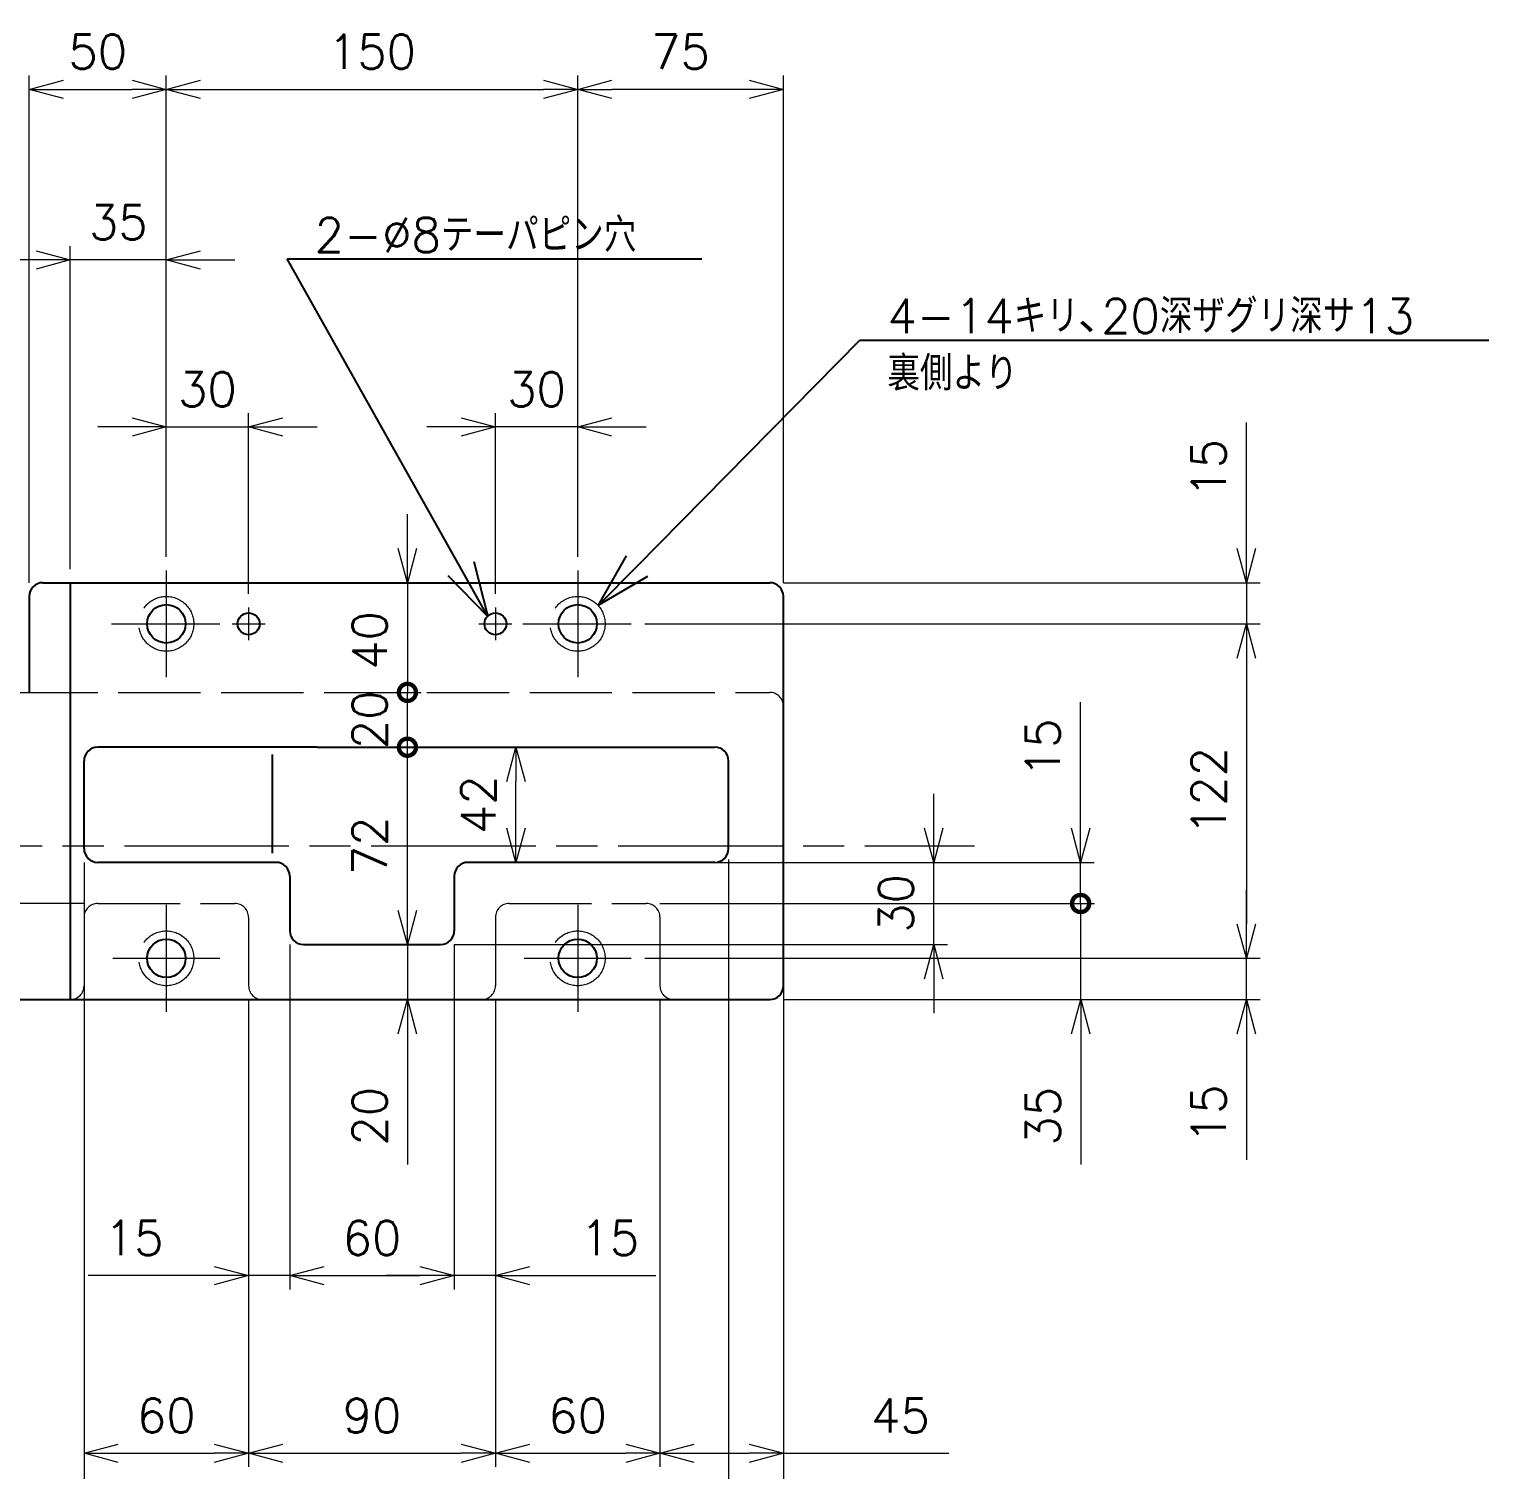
# Model space of a CAD drawing. Header units: millimetres. Extents: x 0 to 4205, y 0 to 2970.
# Drawn here: x 2082 to 2614, y 368 to 893 of the extents above; entities that cross this region are included whole.
import ezdxf
from ezdxf import colors
from ezdxf.entities.mleader import LeaderData, LeaderLine
from ezdxf.math import Vec2, Vec3

# ---------------------------------------------------------------- set-up
doc = ezdxf.new("R2010")
doc.units = ezdxf.units.MM
doc.header["$LTSCALE"] = 5
doc.linetypes.add('AM_ISO02W050', pattern=[7.5, 6, -1.5])
doc.linetypes.add('AM_ISO08W050', pattern=[18, 12, -1.5, 3, -1.5])
doc.layers.get('0').update_dxf_attribs({"lineweight": 0})
doc.layers.get('Defpoints').update_dxf_attribs({"lineweight": 0})
for name, color, linetype, lineweight in [('AM_0', 7, 'Continuous', 25), ('AM_3', 6, 'AM_ISO02W050', 13), ('AM_5', 3, 'Continuous', 13), ('AM_7', 4, 'AM_ISO08W050', 13)]:
    doc.layers.add(name, color=color, linetype=linetype, lineweight=lineweight)
doc.styles.get("Standard").update_dxf_attribs({"font": 'romans.shx', "bigfont": 'japanese.shx'})
doc.dimstyles.new('AM_JIS', dxfattribs={"dimtxt": 2.5, "dimasz": 2.5, "dimexe": 1, "dimexo": 1, "dimgap": 1.5, "dimtad": 3, "dimdec": 3, "dimdsep": 46, "dimtxsty": 'Standard', "dimblk": 'OPEN30', "dimcen": 0, "dimclrd": 256, "dimclre": 256, "dimclrt": 2, "dimadec": 0, "dimazin": 2, "dimtp": 0.1, "dimtm": 0.1, "dimtfac": 0.71, "dimtdec": 3, "dimtix": 1, "dimtmove": 0, "dimatfit": 3, "dimldrblk": 'OPEN30', "dimfxl": 1, "dimlwd": -1, "dimlwe": -1, "dimarcsym": 0})

# ---------------------------------------------------------------- blocks, each defined once
blk = doc.blocks.new('_Open30')
at = {"color": 0, "linetype": 'ByBlock', "lineweight": -2}
for p, q in [((-1, 0.268), (0, 0)), ((0, 0), (-1, -0.268)), ((0, 0), (-1, 0))]:
    blk.add_line(p, q, dxfattribs=at)
blk = doc.blocks.new('*D76')
at = {"layer": 'AM_5'}
for p, q in [((2177.05, 559.38), (2177.05, 433.64)), ((2237.05, 559.38), (2237.05, 433.64)), ((2189.55, 438.64), (2224.55, 438.64))]:
    blk.add_line(p, q, dxfattribs=at)
at = {"layer": 'Defpoints', "color": 0}
for p in [(2177.05, 564.38), (2237.05, 564.38), (2237.05, 438.64)]:
    blk.add_point(p, dxfattribs=at)
at = {"layer": 'AM_5', "xscale": 12.5, "yscale": 12.5, "zscale": 12.5}
for p, rotation in [((2177.05, 438.64), 180.00000000001), ((2237.05, 438.64), 1e-11)]:
    blk.add_blockref('_Open30', p, dxfattribs=dict(at, rotation=rotation))
at = {"layer": 'AM_5', "color": 2, "insert": (2207.05, 452.39), "char_height": 12.5, "attachment_point": 5}
blk.add_mtext('60', dxfattribs=at)
blk = doc.blocks.new('*D77')
at = {"layer": 'AM_5'}
for p, q in [((2237.05, 559.38), (2237.05, 433.64)), ((2252.05, 539.38), (2252.05, 433.64)), ((2224.55, 438.64), (2212.05, 438.64)), ((2252.05, 438.64), (2237.05, 438.64)), ((2252.05, 438.64), (2310.51, 438.64)), ((2264.55, 438.64), (2277.05, 438.64))]:
    blk.add_line(p, q, dxfattribs=at)
at = {"layer": 'Defpoints', "color": 0}
for p in [(2237.05, 564.38), (2252.05, 544.38), (2237.05, 438.64)]:
    blk.add_point(p, dxfattribs=at)
at = {"layer": 'AM_5', "xscale": 12.5, "yscale": 12.5, "zscale": 12.5}
blk.add_blockref('_Open30', (2237.05, 438.64), dxfattribs=at)
at = {"layer": 'AM_5', "xscale": 12.5, "yscale": 12.5, "zscale": 12.5, "rotation": 180}
blk.add_blockref('_Open30', (2252.05, 438.64), dxfattribs=at)
at = {"layer": 'AM_5', "color": 2, "insert": (2293.78, 452.39), "char_height": 12.5, "attachment_point": 5}
blk.add_mtext('15', dxfattribs=at)
blk = doc.blocks.new('*D78')
at = {"layer": 'AM_5'}
for p, q in [((2177.05, 559.38), (2177.05, 433.64)), ((2162.05, 539.38), (2162.05, 433.64)), ((2162.05, 438.64), (2103.6, 438.64)), ((2149.55, 438.64), (2137.05, 438.64)), ((2177.05, 438.64), (2162.05, 438.64)), ((2189.55, 438.64), (2202.05, 438.64))]:
    blk.add_line(p, q, dxfattribs=at)
at = {"layer": 'Defpoints', "color": 0}
for p in [(2177.05, 564.38), (2162.05, 544.38), (2162.05, 438.64)]:
    blk.add_point(p, dxfattribs=at)
at = {"layer": 'AM_5', "xscale": 12.5, "yscale": 12.5, "zscale": 12.5}
blk.add_blockref('_Open30', (2162.05, 438.64), dxfattribs=at)
at = {"layer": 'AM_5', "xscale": 12.5, "yscale": 12.5, "zscale": 12.5, "rotation": 180}
blk.add_blockref('_Open30', (2177.05, 438.64), dxfattribs=at)
at = {"layer": 'AM_5', "color": 2, "insert": (2120.33, 452.39), "char_height": 12.5, "attachment_point": 5}
blk.add_mtext('15', dxfattribs=at)
blk = doc.blocks.new('*D79')
at = {"layer": 'AM_5'}
for p, q in [((2102.05, 539.38), (2102.05, 368.87)), ((2162.05, 539.38), (2162.05, 368.87)), ((2114.55, 373.87), (2149.55, 373.87))]:
    blk.add_line(p, q, dxfattribs=at)
at = {"layer": 'Defpoints', "color": 0}
for p in [(2102.05, 544.38), (2162.05, 544.38), (2162.05, 373.87)]:
    blk.add_point(p, dxfattribs=at)
at = {"layer": 'AM_5', "xscale": 12.5, "yscale": 12.5, "zscale": 12.5, "rotation": 180}
blk.add_blockref('_Open30', (2102.05, 373.87), dxfattribs=at)
at = {"layer": 'AM_5', "xscale": 12.5, "yscale": 12.5, "zscale": 12.5}
blk.add_blockref('_Open30', (2162.05, 373.87), dxfattribs=at)
at = {"layer": 'AM_5', "color": 2, "insert": (2132.05, 387.62), "char_height": 12.5, "attachment_point": 5}
blk.add_mtext('60', dxfattribs=at)
blk = doc.blocks.new('*D80')
at = {"layer": 'AM_5'}
for p, q in [((2252.05, 539.38), (2252.05, 368.87)), ((2312.05, 539.38), (2312.05, 368.87)), ((2264.55, 373.87), (2299.55, 373.87))]:
    blk.add_line(p, q, dxfattribs=at)
at = {"layer": 'Defpoints', "color": 0}
for p in [(2252.05, 544.38), (2312.05, 544.38), (2312.05, 373.87)]:
    blk.add_point(p, dxfattribs=at)
at = {"layer": 'AM_5', "xscale": 12.5, "yscale": 12.5, "zscale": 12.5, "rotation": 180}
blk.add_blockref('_Open30', (2252.05, 373.87), dxfattribs=at)
at = {"layer": 'AM_5', "xscale": 12.5, "yscale": 12.5, "zscale": 12.5}
blk.add_blockref('_Open30', (2312.05, 373.87), dxfattribs=at)
at = {"layer": 'AM_5', "color": 2, "insert": (2282.05, 387.62), "char_height": 12.5, "attachment_point": 5}
blk.add_mtext('60', dxfattribs=at)
blk = doc.blocks.new('*D81')
at = {"layer": 'AM_5'}
for p, q in [((2162.05, 539.38), (2162.05, 368.87)), ((2252.05, 539.38), (2252.05, 368.87)), ((2174.55, 373.87), (2239.55, 373.87))]:
    blk.add_line(p, q, dxfattribs=at)
at = {"layer": 'Defpoints', "color": 0}
for p in [(2162.05, 544.38), (2252.05, 544.38), (2252.05, 373.87)]:
    blk.add_point(p, dxfattribs=at)
at = {"layer": 'AM_5', "xscale": 12.5, "yscale": 12.5, "zscale": 12.5}
for p, rotation in [((2162.05, 373.87), 180.000000000006), ((2252.05, 373.87), 6e-12)]:
    blk.add_blockref('_Open30', p, dxfattribs=dict(at, rotation=rotation))
at = {"layer": 'AM_5', "color": 2, "insert": (2207.05, 387.62), "char_height": 12.5, "attachment_point": 5}
blk.add_mtext('90', dxfattribs=at)
blk = doc.blocks.new('*D82')
at = {"layer": 'AM_5'}
for p, q in [((2102.05, 589.38), (2102.05, 303.64)), ((2337.05, 589.38), (2337.05, 303.64)), ((2114.55, 308.64), (2324.55, 308.64))]:
    blk.add_line(p, q, dxfattribs=at)
at = {"layer": 'Defpoints', "color": 0}
for p in [(2102.05, 594.38), (2337.05, 594.38), (2337.05, 308.64)]:
    blk.add_point(p, dxfattribs=at)
at = {"layer": 'AM_5', "xscale": 12.5, "yscale": 12.5, "zscale": 12.5}
for p, rotation in [((2102.05, 308.64), 180.000000000032), ((2337.05, 308.64), 3.2e-11)]:
    blk.add_blockref('_Open30', p, dxfattribs=dict(at, rotation=rotation))
at = {"layer": 'AM_5', "color": 2, "insert": (2219.55, 322.39), "char_height": 12.5, "attachment_point": 5}
blk.add_mtext('235', dxfattribs=at)
blk = doc.blocks.new('*D83')
at = {"layer": 'AM_5'}
for p, q in [((2312.05, 539.38), (2312.05, 368.87)), ((2357.05, 539.38), (2357.05, 368.87)), ((2324.55, 373.87), (2344.55, 373.87)), ((2357.05, 373.87), (2417.36, 373.87))]:
    blk.add_line(p, q, dxfattribs=at)
at = {"layer": 'Defpoints', "color": 0}
for p in [(2312.05, 544.38), (2357.05, 544.38), (2357.05, 373.87)]:
    blk.add_point(p, dxfattribs=at)
at = {"layer": 'AM_5', "xscale": 12.5, "yscale": 12.5, "zscale": 12.5, "rotation": 180}
blk.add_blockref('_Open30', (2312.05, 373.87), dxfattribs=at)
at = {"layer": 'AM_5', "xscale": 12.5, "yscale": 12.5, "zscale": 12.5}
blk.add_blockref('_Open30', (2357.05, 373.87), dxfattribs=at)
at = {"layer": 'AM_5', "color": 2, "insert": (2399.74, 387.62), "char_height": 12.5, "attachment_point": 5}
blk.add_mtext('45', dxfattribs=at)
blk = doc.blocks.new('*D84')
at = {"layer": 'AM_5'}
for p, q in [((2337.05, 590.38), (2337.05, 303.64)), ((2357.05, 590.38), (2357.05, 303.64)), ((2324.55, 308.64), (2312.05, 308.64)), ((2337.05, 308.64), (2357.05, 308.64)), ((2357.05, 308.64), (2417.29, 308.64)), ((2369.55, 308.64), (2382.05, 308.64))]:
    blk.add_line(p, q, dxfattribs=at)
at = {"layer": 'Defpoints', "color": 0}
for p in [(2337.05, 595.38), (2357.05, 595.38), (2357.05, 308.64)]:
    blk.add_point(p, dxfattribs=at)
at = {"layer": 'AM_5', "xscale": 12.5, "yscale": 12.5, "zscale": 12.5}
blk.add_blockref('_Open30', (2337.05, 308.64), dxfattribs=at)
at = {"layer": 'AM_5', "xscale": 12.5, "yscale": 12.5, "zscale": 12.5, "rotation": 180}
blk.add_blockref('_Open30', (2357.05, 308.64), dxfattribs=at)
at = {"layer": 'AM_5', "color": 2, "insert": (2399.67, 322.39), "char_height": 12.5, "attachment_point": 5}
blk.add_mtext('20', dxfattribs=at)
blk = doc.blocks.new('_DotSmall')
at = {"color": 0, "linetype": 'ByBlock', "const_width": 0.5}
blk.add_lwpolyline([(-0.0625, 0, 1), (0.0625, 0, 1)], format="xyb", close=True, dxfattribs=at)
blk = doc.blocks.new('*D85')
at = {"layer": 'AM_5'}
for p, q in [((2187.05, 631.38), (2224.97, 631.38)), ((2219.97, 571.88), (2219.97, 631.38)), ((2187.05, 559.38), (2224.97, 559.38))]:
    blk.add_line(p, q, dxfattribs=at)
at = {"layer": 'Defpoints', "color": 0}
for p in [(2182.05, 631.38), (2219.97, 631.38), (2182.05, 559.38)]:
    blk.add_point(p, dxfattribs=at)
at = {"layer": 'AM_5', "xscale": 12.5, "yscale": 12.5, "zscale": 12.5}
for name, p, rotation in [('_DotSmall', (2219.97, 631.38), 90), ('_Open30', (2219.97, 559.38), 270)]:
    blk.add_blockref(name, p, dxfattribs=dict(at, rotation=rotation))
at = {"layer": 'AM_5', "color": 2, "insert": (2206.22, 595.38), "char_height": 12.5, "attachment_point": 5, "rotation": 90}
blk.add_mtext('72', dxfattribs=at)
blk = doc.blocks.new('*D86')
at = {"layer": 'AM_5'}
for p, q in [((2411.89, 601.88), (2411.89, 614.38)), ((2247.05, 589.38), (2416.89, 589.38)), ((2411.89, 559.38), (2411.89, 589.38)), ((2237.05, 559.38), (2416.89, 559.38)), ((2411.89, 546.88), (2411.89, 534.38))]:
    blk.add_line(p, q, dxfattribs=at)
at = {"layer": 'Defpoints', "color": 0}
for p in [(2242.05, 589.38), (2411.89, 589.38), (2232.05, 559.38)]:
    blk.add_point(p, dxfattribs=at)
at = {"layer": 'AM_5', "xscale": 12.5, "yscale": 12.5, "zscale": 12.5}
for p, rotation in [((2411.89, 589.38), 270), ((2411.89, 559.38), 90)]:
    blk.add_blockref('_Open30', p, dxfattribs=dict(at, rotation=rotation))
at = {"layer": 'AM_5', "color": 2, "insert": (2398.14, 574.38), "char_height": 12.5, "attachment_point": 5, "rotation": 90}
blk.add_mtext('30', dxfattribs=at)
blk = doc.blocks.new('*D87')
at = {"layer": 'AM_5'}
for p, q in [((2219.97, 571.88), (2219.97, 584.38)), ((2204.55, 559.38), (2224.97, 559.38)), ((2219.97, 559.38), (2219.97, 539.38)), ((2204.55, 539.38), (2224.97, 539.38)), ((2219.97, 539.38), (2219.97, 479.15)), ((2219.97, 526.88), (2219.97, 514.38))]:
    blk.add_line(p, q, dxfattribs=at)
at = {"layer": 'Defpoints', "color": 0}
for p in [(2199.55, 559.38), (2199.55, 539.38), (2219.97, 539.38)]:
    blk.add_point(p, dxfattribs=at)
at = {"layer": 'AM_5', "xscale": 12.5, "yscale": 12.5, "zscale": 12.5}
for p, rotation in [((2219.97, 559.38), 270), ((2219.97, 539.38), 90)]:
    blk.add_blockref('_Open30', p, dxfattribs=dict(at, rotation=rotation))
at = {"layer": 'AM_5', "color": 2, "insert": (2206.22, 496.77), "char_height": 12.5, "attachment_point": 5, "rotation": 90}
blk.add_mtext('20', dxfattribs=at)
blk = doc.blocks.new('*D88')
at = {"layer": 'AM_5'}
for p, q in [((2247.05, 631.38), (2264.55, 631.38)), ((2259.55, 601.88), (2259.55, 618.88)), ((2247.05, 589.38), (2264.55, 589.38))]:
    blk.add_line(p, q, dxfattribs=at)
at = {"layer": 'Defpoints', "color": 0}
for p in [(2242.05, 631.38), (2259.55, 631.38), (2242.05, 589.38)]:
    blk.add_point(p, dxfattribs=at)
at = {"layer": 'AM_5', "xscale": 12.5, "yscale": 12.5, "zscale": 12.5}
for p, rotation in [((2259.55, 631.38), 90), ((2259.55, 589.38), 270)]:
    blk.add_blockref('_Open30', p, dxfattribs=dict(at, rotation=rotation))
at = {"layer": 'AM_5', "color": 2, "insert": (2245.8, 610.38), "char_height": 12.5, "attachment_point": 5, "rotation": 90}
blk.add_mtext('42', dxfattribs=at)
blk = doc.blocks.new('*D89')
at = {"layer": 'AM_5'}
for p, q in [((2525.89, 566.88), (2525.89, 579.38)), ((2306.55, 554.38), (2530.89, 554.38)), ((2525.89, 539.38), (2525.89, 554.38)), ((2357.05, 539.38), (2530.89, 539.38)), ((2525.89, 539.38), (2525.89, 480.93)), ((2525.89, 526.88), (2525.89, 514.38))]:
    blk.add_line(p, q, dxfattribs=at)
at = {"layer": 'Defpoints', "color": 0}
for p in [(2301.55, 554.38), (2525.89, 554.38), (2352.05, 539.38)]:
    blk.add_point(p, dxfattribs=at)
at = {"layer": 'AM_5', "xscale": 12.5, "yscale": 12.5, "zscale": 12.5}
for p, rotation in [((2525.89, 554.38), 270), ((2525.89, 539.38), 90)]:
    blk.add_blockref('_Open30', p, dxfattribs=dict(at, rotation=rotation))
at = {"layer": 'AM_5', "color": 2, "insert": (2512.14, 497.66), "char_height": 12.5, "attachment_point": 5, "rotation": 90}
blk.add_mtext('15', dxfattribs=at)
blk = doc.blocks.new('*D90')
at = {"layer": 'AM_5'}
for p, q in [((2306.55, 676.38), (2530.89, 676.38)), ((2525.89, 663.88), (2525.89, 566.88)), ((2306.55, 554.38), (2530.89, 554.38))]:
    blk.add_line(p, q, dxfattribs=at)
at = {"layer": 'Defpoints', "color": 0}
for p in [(2301.55, 676.38), (2301.55, 554.38), (2525.89, 554.38)]:
    blk.add_point(p, dxfattribs=at)
at = {"layer": 'AM_5', "xscale": 12.5, "yscale": 12.5, "zscale": 12.5}
for p, rotation in [((2525.89, 676.38), 89.999999999988), ((2525.89, 554.38), 269.999999999988)]:
    blk.add_blockref('_Open30', p, dxfattribs=dict(at, rotation=rotation))
at = {"layer": 'AM_5', "color": 2, "insert": (2512.14, 615.38), "char_height": 12.5, "attachment_point": 5, "rotation": 90}
blk.add_mtext('122', dxfattribs=at)
blk = doc.blocks.new('*D91')
at = {"layer": 'AM_5'}
for p, q in [((2525.89, 691.38), (2525.89, 749.84)), ((2525.89, 703.88), (2525.89, 716.38)), ((2357.05, 691.38), (2530.89, 691.38)), ((2525.89, 691.38), (2525.89, 676.38)), ((2306.55, 676.38), (2530.89, 676.38)), ((2525.89, 663.88), (2525.89, 651.38))]:
    blk.add_line(p, q, dxfattribs=at)
at = {"layer": 'Defpoints', "color": 0}
for p in [(2352.05, 691.38), (2301.55, 676.38), (2525.89, 676.38)]:
    blk.add_point(p, dxfattribs=at)
at = {"layer": 'AM_5', "xscale": 12.5, "yscale": 12.5, "zscale": 12.5}
for p, rotation in [((2525.89, 691.38), 270), ((2525.89, 676.38), 90)]:
    blk.add_blockref('_Open30', p, dxfattribs=dict(at, rotation=rotation))
at = {"layer": 'AM_5', "color": 2, "insert": (2512.14, 733.11), "char_height": 12.5, "attachment_point": 5, "rotation": 90}
blk.add_mtext('15', dxfattribs=at)
blk = doc.blocks.new('*D92')
at = {"layer": 'AM_5'}
for p, q in [((2312.05, 574.38), (2470.46, 574.38)), ((2465.46, 539.38), (2465.46, 574.38)), ((2357.05, 539.38), (2470.46, 539.38)), ((2465.46, 539.38), (2465.46, 479.15)), ((2465.46, 526.88), (2465.46, 514.38))]:
    blk.add_line(p, q, dxfattribs=at)
at = {"layer": 'Defpoints', "color": 0}
for p in [(2307.05, 574.38), (2465.46, 574.38), (2352.05, 539.38)]:
    blk.add_point(p, dxfattribs=at)
at = {"layer": 'AM_5', "xscale": 12.5, "yscale": 12.5, "zscale": 12.5, "rotation": 90}
for name, p in [('_DotSmall', (2465.46, 574.38)), ('_Open30', (2465.46, 539.38))]:
    blk.add_blockref(name, p, dxfattribs=at)
at = {"layer": 'AM_5', "color": 2, "insert": (2451.71, 496.77), "char_height": 12.5, "attachment_point": 5, "rotation": 90}
blk.add_mtext('35', dxfattribs=at)
blk = doc.blocks.new('*D93')
at = {"layer": 'AM_5'}
for p, q in [((2465.4, 589.38), (2465.4, 647.84)), ((2465.4, 601.88), (2465.4, 614.38)), ((2312.05, 589.38), (2470.4, 589.38)), ((2465.4, 574.38), (2465.4, 589.38)), ((2312.05, 574.38), (2470.4, 574.38))]:
    blk.add_line(p, q, dxfattribs=at)
at = {"layer": 'Defpoints', "color": 0}
for p in [(2307.05, 589.38), (2465.4, 589.38), (2307.05, 574.38)]:
    blk.add_point(p, dxfattribs=at)
at = {"layer": 'AM_5', "xscale": 12.5, "yscale": 12.5, "zscale": 12.5}
for name, p, rotation in [('_Open30', (2465.4, 589.38), 270), ('_DotSmall', (2465.4, 574.38), 90)]:
    blk.add_blockref(name, p, dxfattribs=dict(at, rotation=rotation))
at = {"layer": 'AM_5', "color": 2, "insert": (2451.65, 631.11), "char_height": 12.5, "attachment_point": 5, "rotation": 90}
blk.add_mtext('15', dxfattribs=at)
blk = doc.blocks.new('*D97')
at = {"layer": 'AM_5'}
for p, q in [((2053.58, 586.88), (2053.58, 599.38)), ((2102.05, 574.38), (2048.58, 574.38)), ((2053.58, 539.38), (2053.58, 574.38)), ((2092.05, 539.38), (2048.58, 539.38)), ((2053.58, 539.38), (2053.58, 479.15)), ((2053.58, 526.88), (2053.58, 514.38))]:
    blk.add_line(p, q, dxfattribs=at)
at = {"layer": 'Defpoints', "color": 0}
for p in [(2053.58, 574.38), (2107.05, 574.38), (2097.05, 539.38)]:
    blk.add_point(p, dxfattribs=at)
at = {"layer": 'AM_5', "xscale": 12.5, "yscale": 12.5, "zscale": 12.5}
for p, rotation in [((2053.58, 574.38), 270), ((2053.58, 539.38), 90)]:
    blk.add_blockref('_Open30', p, dxfattribs=dict(at, rotation=rotation))
at = {"layer": 'AM_5', "color": 2, "insert": (2039.83, 496.77), "char_height": 12.5, "attachment_point": 5, "rotation": 90}
blk.add_mtext('35', dxfattribs=at)
blk = doc.blocks.new('*D98')
at = {"layer": 'AM_5'}
for p, q in [((2132.05, 700.88), (2132.05, 753.21)), ((2162.05, 687.38), (2162.05, 753.21)), ((2119.55, 748.21), (2107.05, 748.21)), ((2132.05, 748.21), (2162.05, 748.21)), ((2174.55, 748.21), (2187.05, 748.21))]:
    blk.add_line(p, q, dxfattribs=at)
at = {"layer": 'Defpoints', "color": 0}
for p in [(2162.05, 748.21), (2132.05, 695.88), (2162.05, 682.38)]:
    blk.add_point(p, dxfattribs=at)
at = {"layer": 'AM_5', "xscale": 12.5, "yscale": 12.5, "zscale": 12.5}
blk.add_blockref('_Open30', (2132.05, 748.21), dxfattribs=at)
at = {"layer": 'AM_5', "xscale": 12.5, "yscale": 12.5, "zscale": 12.5, "rotation": 180}
blk.add_blockref('_Open30', (2162.05, 748.21), dxfattribs=at)
at = {"layer": 'AM_5', "color": 2, "insert": (2147.05, 761.96), "char_height": 12.5, "attachment_point": 5}
blk.add_mtext('30', dxfattribs=at)
blk = doc.blocks.new('*D99')
at = {"layer": 'AM_5'}
for p, q in [((2252.05, 687.38), (2252.05, 753.21)), ((2282.05, 700.88), (2282.05, 753.21)), ((2239.55, 748.21), (2227.05, 748.21)), ((2282.05, 748.21), (2252.05, 748.21)), ((2294.55, 748.21), (2307.05, 748.21))]:
    blk.add_line(p, q, dxfattribs=at)
at = {"layer": 'Defpoints', "color": 0}
for p in [(2252.05, 748.21), (2282.05, 695.88), (2252.05, 682.38)]:
    blk.add_point(p, dxfattribs=at)
at = {"layer": 'AM_5', "xscale": 12.5, "yscale": 12.5, "zscale": 12.5}
blk.add_blockref('_Open30', (2252.05, 748.21), dxfattribs=at)
at = {"layer": 'AM_5', "xscale": 12.5, "yscale": 12.5, "zscale": 12.5, "rotation": 180}
blk.add_blockref('_Open30', (2282.05, 748.21), dxfattribs=at)
at = {"layer": 'AM_5', "color": 2, "insert": (2267.05, 761.96), "char_height": 12.5, "attachment_point": 5}
blk.add_mtext('30', dxfattribs=at)
blk = doc.blocks.new('*D100')
at = {"layer": 'AM_5'}
for p, q in [((2132.05, 700.88), (2132.05, 876.33)), ((2282.05, 700.88), (2282.05, 876.33)), ((2144.55, 871.33), (2269.55, 871.33))]:
    blk.add_line(p, q, dxfattribs=at)
at = {"layer": 'Defpoints', "color": 0}
for p in [(2282.05, 871.33), (2132.05, 695.88), (2282.05, 695.88)]:
    blk.add_point(p, dxfattribs=at)
at = {"layer": 'AM_5', "xscale": 12.5, "yscale": 12.5, "zscale": 12.5, "rotation": 180}
blk.add_blockref('_Open30', (2132.05, 871.33), dxfattribs=at)
at = {"layer": 'AM_5', "xscale": 12.5, "yscale": 12.5, "zscale": 12.5}
blk.add_blockref('_Open30', (2282.05, 871.33), dxfattribs=at)
at = {"layer": 'AM_5', "color": 2, "insert": (2207.05, 885.08), "char_height": 12.5, "attachment_point": 5}
blk.add_mtext('150', dxfattribs=at)
blk = doc.blocks.new('*D101')
at = {"layer": 'AM_5'}
for p, q in [((2282.05, 700.88), (2282.05, 876.33)), ((2357.05, 691.38), (2357.05, 876.33)), ((2344.55, 871.33), (2294.55, 871.33))]:
    blk.add_line(p, q, dxfattribs=at)
at = {"layer": 'Defpoints', "color": 0}
for p in [(2282.05, 871.33), (2282.05, 695.88), (2357.05, 686.38)]:
    blk.add_point(p, dxfattribs=at)
at = {"layer": 'AM_5', "xscale": 12.5, "yscale": 12.5, "zscale": 12.5, "rotation": 180}
blk.add_blockref('_Open30', (2282.05, 871.33), dxfattribs=at)
at = {"layer": 'AM_5', "xscale": 12.5, "yscale": 12.5, "zscale": 12.5}
blk.add_blockref('_Open30', (2357.05, 871.33), dxfattribs=at)
at = {"layer": 'AM_5', "color": 2, "insert": (2319.55, 885.08), "char_height": 12.5, "attachment_point": 5}
blk.add_mtext('75', dxfattribs=at)
blk = doc.blocks.new('*D102')
at = {"layer": 'AM_5'}
for p, q in [((2084.55, 809.13), (2072.05, 809.13)), ((2097.05, 696.38), (2097.05, 814.13)), ((2132.05, 809.13), (2097.05, 809.13)), ((2132.05, 700.88), (2132.05, 814.13)), ((2144.55, 809.13), (2157.05, 809.13))]:
    blk.add_line(p, q, dxfattribs=at)
at = {"layer": 'Defpoints', "color": 0}
for p in [(2097.05, 809.13), (2132.05, 695.88), (2097.05, 691.38)]:
    blk.add_point(p, dxfattribs=at)
at = {"layer": 'AM_5', "xscale": 12.5, "yscale": 12.5, "zscale": 12.5}
blk.add_blockref('_Open30', (2097.05, 809.13), dxfattribs=at)
at = {"layer": 'AM_5', "xscale": 12.5, "yscale": 12.5, "zscale": 12.5, "rotation": 180}
blk.add_blockref('_Open30', (2132.05, 809.13), dxfattribs=at)
at = {"layer": 'AM_5', "color": 2, "insert": (2114.55, 822.88), "char_height": 12.5, "attachment_point": 5}
blk.add_mtext('35', dxfattribs=at)
blk = doc.blocks.new('*D103')
at = {"layer": 'AM_5'}
for p, q in [((2082.05, 691.38), (2082.05, 876.33)), ((2132.05, 700.88), (2132.05, 876.33)), ((2094.55, 871.33), (2119.55, 871.33))]:
    blk.add_line(p, q, dxfattribs=at)
at = {"layer": 'Defpoints', "color": 0}
for p in [(2132.05, 871.33), (2132.05, 695.88), (2082.05, 686.38)]:
    blk.add_point(p, dxfattribs=at)
at = {"layer": 'AM_5', "xscale": 12.5, "yscale": 12.5, "zscale": 12.5, "rotation": 180}
blk.add_blockref('_Open30', (2082.05, 871.33), dxfattribs=at)
at = {"layer": 'AM_5', "xscale": 12.5, "yscale": 12.5, "zscale": 12.5}
blk.add_blockref('_Open30', (2132.05, 871.33), dxfattribs=at)
at = {"layer": 'AM_5', "color": 2, "insert": (2107.05, 885.08), "char_height": 12.5, "attachment_point": 5}
blk.add_mtext('50', dxfattribs=at)
blk = doc.blocks.new('*D131')
at = {"layer": 'AM_5'}
for p, q in [((2214.97, 651.38), (2214.97, 651.38)), ((2219.97, 631.38), (2219.97, 651.38)), ((2214.97, 631.38), (2214.97, 631.38))]:
    blk.add_line(p, q, dxfattribs=at)
at = {"layer": 'Defpoints', "color": 0}
for p in [(2219.97, 651.38), (2219.97, 651.38), (2219.97, 631.38)]:
    blk.add_point(p, dxfattribs=at)
at = {"layer": 'AM_5', "xscale": 12.5, "yscale": 12.5, "zscale": 12.5}
for p, rotation in [((2219.97, 651.38), 270), ((2219.97, 631.38), 90)]:
    blk.add_blockref('_DotSmall', p, dxfattribs=dict(at, rotation=rotation))
at = {"layer": 'AM_5', "color": 2, "insert": (2206.22, 641.38), "char_height": 12.5, "attachment_point": 5, "rotation": 90}
blk.add_mtext('20', dxfattribs=at)
blk = doc.blocks.new('*D132')
at = {"layer": 'AM_5'}
for p, q in [((2219.97, 703.88), (2219.97, 716.38)), ((2199.83, 691.38), (2224.97, 691.38)), ((2219.97, 691.38), (2219.97, 651.38)), ((2199.83, 651.38), (2224.97, 651.38))]:
    blk.add_line(p, q, dxfattribs=at)
at = {"layer": 'Defpoints', "color": 0}
for p in [(2194.83, 691.38), (2194.83, 651.38), (2219.97, 651.38)]:
    blk.add_point(p, dxfattribs=at)
at = {"layer": 'AM_5', "xscale": 12.5, "yscale": 12.5, "zscale": 12.5, "rotation": 270}
for name, p in [('_Open30', (2219.97, 691.38)), ('_DotSmall', (2219.97, 651.38))]:
    blk.add_blockref(name, p, dxfattribs=at)
at = {"layer": 'AM_5', "color": 2, "insert": (2206.22, 670.32), "char_height": 12.5, "attachment_point": 5, "rotation": 90}
blk.add_mtext('40', dxfattribs=at)

msp = doc.modelspace()

# ---------------------------------------------------------------- linework, layer by layer
at = {"layer": 'AM_0'}
for p, q in [((2087.0549, 691.3849), (2352.0549, 691.3849)), ((2097.0549, 691.3849), (2097.0549, 539.3849)), ((2082.0549, 686.3849), (2082.0549, 651.3849)), ((2357.0549, 544.3849), (2357.0549, 686.3849)), ((2187.0549, 631.3849), (2107.0549, 631.3849)), ((2170.6463, 628.6664), (2170.6463, 592.7737)), ((2187.0549, 631.3849), (2332.0549, 631.3849)), ((2102.0549, 594.3849), (2102.0549, 626.3849)), ((2337.0549, 594.3849), (2337.0549, 626.3849)), ((2172.0549, 589.3849), (2107.0549, 589.3849)), ((2332.0549, 589.3849), (2242.0549, 589.3849)), ((2177.0549, 584.3849), (2177.0549, 564.3849)), ((2237.0549, 584.3849), (2237.0549, 564.3849)), ((2182.0549, 559.3849), (2232.0549, 559.3849)), ((1962.264, 539.3849), (2352.0549, 539.3849))]:
    msp.add_line(p, q, dxfattribs=at)
for centre, radius in [((2132.0549, 676.3849), 7), ((2282.0549, 676.3849), 7), ((2162.0549, 676.3849), 4), ((2252.0549, 676.3849), 4), ((2132.0549, 554.3849), 7), ((2282.0549, 554.3849), 7)]:
    msp.add_circle(centre, radius, dxfattribs=at)
for centre, start, end in [((2087.0549, 686.3849), 90, 180), ((2352.0549, 686.3849), 0, 90), ((2107.0549, 626.3849), 90, 180), ((2332.0549, 626.3849), 0, 90), ((2107.0549, 594.3849), 180, 270), ((2332.0549, 594.3849), 270, 0), ((2172.0549, 584.3849), 0, 90), ((2242.0549, 584.3849), 90, 180), ((2182.0549, 564.3849), 180, 270), ((2232.0549, 564.3849), 270, 0), ((2352.0549, 544.3849), 270, 0)]:
    msp.add_arc(centre, 5, start, end, dxfattribs=at)
at = {"layer": 'AM_3'}
for p, q in [((2077.0549, 651.3849), (2352.0549, 651.3849)), ((2107.0549, 574.3849), (2157.0549, 574.3849)), ((2257.0549, 574.3849), (2307.0549, 574.3849)), ((2102.0549, 569.3849), (2102.0549, 544.3849)), ((2162.0549, 569.3849), (2162.0549, 544.3849)), ((2252.0549, 569.3849), (2252.0549, 544.3849)), ((2312.0549, 569.3849), (2312.0549, 544.3849))]:
    msp.add_line(p, q, dxfattribs=at)
for centre in [(2132.0549, 676.3849), (2282.0549, 676.3849), (2132.0549, 554.3849), (2282.0549, 554.3849)]:
    msp.add_circle(centre, 10, dxfattribs=at)
for centre, start, end in [((2352.0549, 646.3849), 0, 90), ((2107.0549, 569.3849), 90, 180), ((2157.0549, 569.3849), 0, 90), ((2257.0549, 569.3849), 90, 180), ((2307.0549, 569.3849), 0, 90), ((2097.0549, 544.3849), 270, 0), ((2167.0549, 544.3849), 180, 270), ((2247.0549, 544.3849), 270, 0), ((2317.0549, 544.3849), 180, 270)]:
    msp.add_arc(centre, 5, start, end, dxfattribs=at)
at = {"layer": 'AM_7'}
for p, q in [((2132.0549, 695.8849), (2132.0549, 656.8849)), ((2282.0549, 695.8849), (2282.0549, 656.8849)), ((2162.0549, 682.3849), (2162.0549, 670.3849)), ((2252.0549, 682.3849), (2252.0549, 670.3849)), ((2112.0549, 676.3849), (2151.5549, 676.3849)), ((2156.0549, 676.3849), (2168.0549, 676.3849)), ((2246.0549, 676.3849), (2258.0549, 676.3849)), ((2262.0549, 676.3849), (2301.5549, 676.3849)), ((1936.751, 595.3849), (2426.751, 595.3849)), ((2132.0549, 573.8849), (2132.0549, 534.8849)), ((2282.0549, 573.8849), (2282.0549, 534.8849)), ((2112.5549, 554.3849), (2151.5549, 554.3849)), ((2262.5549, 554.3849), (2301.5549, 554.3849))]:
    msp.add_line(p, q, dxfattribs=at)

# ---------------------------------------------------------------- dimensions: what is measured, and where the dimension line sits
at = {"layer": 'AM_5'}
for base, p1, p2, picture, middle in [((2132.0549, 871.3299), (2082.0549, 686.3849), (2132.0549, 695.8849), '*D103', (2107.0549, 885.0799)), ((2282.0549, 871.3299), (2357.0549, 686.3849), (2282.0549, 695.8849), '*D101', (2319.5549, 885.0799)), ((2097.0549, 809.1291), (2132.0549, 695.8849), (2097.0549, 691.3849), '*D102', (2114.5549, 822.8791)), ((2162.0549, 748.2068), (2132.0549, 695.8849), (2162.0549, 682.3849), '*D98', (2147.0549, 761.9568)), ((2252.0549, 748.2068), (2282.0549, 695.8849), (2252.0549, 682.3849), '*D99', (2267.0549, 761.9568)), ((2312.0549, 373.8727), (2252.0549, 544.3849), (2312.0549, 544.3849), '*D80', (2282.0549, 387.6227))]:
    dim = msp.add_linear_dim(base=base, p1=p1, p2=p2, dimstyle='AM_JIS', override={"dimscale": 5}, dxfattribs=at)
    dim.commit()
    dim.dimension.update_dxf_attribs({"geometry": picture, "text_midpoint": middle})
for p1, p2, distance, override, picture, middle in [((2132.0549, 695.8849), (2282.0549, 695.8849), 175.445, {"dimscale": 5}, '*D100', (2207.0549, 885.0799)), ((2301.5549, 676.3849), (2301.5549, 554.3849), 224.3345, {"dimscale": 5}, '*D90', (2512.1395, 615.3849)), ((2219.9695, 631.3849), (2219.9695, 651.3849), 0, {"dimscale": 5, "dimblk1": 'DotSmall', "dimblk2": 'DotSmall', "dimsah": 1}, '*D131', (2206.2195, 641.3849)), ((2242.0549, 589.3849), (2242.0549, 631.3849), -17.5, {"dimscale": 5}, '*D88', (2245.8049, 610.3849)), ((2102.0549, 594.3849), (2337.0549, 594.3849), -285.7477, {"dimscale": 5}, '*D82', (2219.5549, 322.3872)), ((2177.0549, 564.3849), (2237.0549, 564.3849), -125.7435, {"dimscale": 5}, '*D76', (2207.0549, 452.3914)), ((2102.0549, 544.3849), (2162.0549, 544.3849), -170.5122, {"dimscale": 5}, '*D79', (2132.0549, 387.6227)), ((2162.0549, 544.3849), (2252.0549, 544.3849), -170.5122, {"dimscale": 5}, '*D81', (2207.0549, 387.6227))]:
    dim = msp.add_aligned_dim(p1=p1, p2=p2, distance=distance, dimstyle='AM_JIS', override=override, dxfattribs=at)
    dim.commit()
    dim.dimension.update_dxf_attribs({"geometry": picture, "text_midpoint": middle})
for base, p1, p2, angle, override, picture, middle, dimtype in [((2525.8895, 676.3849), (2352.0549, 691.3849), (2301.5549, 676.3849), 90, {"dimscale": 5}, '*D91', (2525.8895, 733.1111), 160), ((2219.9695, 651.3849), (2194.8336, 691.3849), (2194.8336, 651.3849), 270, {"dimscale": 5, "dimblk1": 'Open30', "dimblk2": 'DotSmall', "dimsah": 1}, '*D132', (2219.9695, 670.316), 161), ((2465.3983, 589.3849), (2307.0549, 574.3849), (2307.0549, 589.3849), 90, {"dimscale": 5, "dimblk1": 'DotSmall', "dimblk2": 'Open30', "dimsah": 1}, '*D93', (2465.3983, 631.1111), 161), ((2219.9695, 631.3849), (2182.0549, 559.3849), (2182.0549, 631.3849), 90, {"dimscale": 5, "dimblk1": 'Open30', "dimblk2": 'DotSmall', "dimsah": 1}, '*D85', (2219.9695, 595.3849), 161), ((2053.5803, 574.3849), (2097.0549, 539.3849), (2107.0549, 574.3849), 90, {"dimscale": 5}, '*D97', (2053.5803, 496.7658), 160), ((2357.0549, 308.6372), (2337.0549, 595.3849), (2357.0549, 595.3849), 0, {"dimscale": 5}, '*D84', (2399.674, 308.6372), 161), ((2219.9695, 539.3849), (2199.5549, 559.3849), (2199.5549, 539.3849), 90, {"dimscale": 5}, '*D87', (2219.9695, 496.7658), 160), ((2525.8895, 554.3849), (2352.0549, 539.3849), (2301.5549, 554.3849), 90, {"dimscale": 5}, '*D89', (2525.8895, 497.6587), 160), ((2465.4608, 574.3849), (2352.0549, 539.3849), (2307.0549, 574.3849), 90, {"dimscale": 5, "dimblk1": 'Open30', "dimblk2": 'DotSmall', "dimsah": 1}, '*D92', (2465.4608, 496.7658), 160)]:
    dim = msp.add_linear_dim(base=base, p1=p1, p2=p2, angle=angle, dimstyle='AM_JIS', override=override, dxfattribs=at)
    dim.commit()
    dim.dimension.update_dxf_attribs({"geometry": picture, "text_midpoint": middle, "dimtype": dimtype})
dim = msp.add_linear_dim(base=(2411.8918, 589.3849), p1=(2232.0549, 559.3849), p2=(2242.0549, 589.3849), angle=90, dimstyle='AM_JIS', override={"dimscale": 5}, dxfattribs=at)
dim.commit()
dim.dimension.update_dxf_attribs({"geometry": '*D86', "text_midpoint": (2398.1418, 574.3849)})
for base, p1, p2, picture, middle in [((2162.0549, 438.6414), (2177.0549, 564.3849), (2162.0549, 544.3849), '*D78', (2120.3287, 438.6414)), ((2237.0549, 438.6414), (2252.0549, 544.3849), (2237.0549, 564.3849), '*D77', (2293.7811, 438.6414)), ((2357.0549, 373.8727), (2312.0549, 544.3849), (2357.0549, 544.3849), '*D83', (2399.7404, 373.8727))]:
    dim = msp.add_linear_dim(base=base, p1=p1, p2=p2, dimstyle='AM_JIS', override={"dimscale": 5}, dxfattribs=at)
    dim.commit()
    dim.dimension.update_dxf_attribs({"geometry": picture, "text_midpoint": middle, "dimtype": 160})

# ---------------------------------------------------------------- leaders
ml = msp.add_multileader_mtext('Standard', dxfattribs=at)
ml.set_content('\\C2;2-%%c8テーパピン穴\\P')
ml.set_leader_properties()
ml.set_arrow_properties(name='OPEN30')
ml.build(insert=Vec2(0, 0))
ml.multileader.update_dxf_attribs({"has_dogleg": 0, "text_left_attachment_type": 6, "text_right_attachment_type": 6, "dogleg_length": 1.8, "arrow_head_size": 20})
ctx = ml.context
ctx.base_point, ctx.char_height, ctx.arrow_head_size, ctx.landing_gap_size, ctx.plane_origin = Vec3(2176.1179, 809.4718), 12.5, 20, 10, Vec3(1173.0498, -248.6326)
ctx.left_attachment, ctx.right_attachment = 6, 6
notes = []
notes.append((ctx, [(0, (1, 1, 0), (2174.3179, 809.4718), (1, 0), 1.8, [(0, [(2249.3167, 679.0205)], 0, [])])]))
ctx.mtext.insert = Vec3(2186.1179, 824.4718)
ml = msp.add_multileader_mtext('Standard', dxfattribs=at)
ml.set_content('\\C2;4-14キリ､20深ザグリ深サ13\\P裏側より\\P')
ml.set_leader_properties()
ml.set_arrow_properties(name='OPEN30')
ml.build(insert=Vec2(0, 0))
ml.multileader.update_dxf_attribs({"has_dogleg": 0, "text_left_attachment_type": 6, "text_right_attachment_type": 6, "dogleg_length": 1.8, "arrow_head_size": 20})
ctx = ml.context
ctx.base_point, ctx.char_height, ctx.arrow_head_size, ctx.landing_gap_size, ctx.plane_origin = Vec3(2384.9741, 779.8732), 12.5, 20, 10, Vec3(1213.4079, -244.4646)
ctx.left_attachment, ctx.right_attachment = 6, 6
notes.append((ctx, [(0, (1, 1, 0), (2383.1741, 779.8732), (1, 0), 1.8, [(0, [(2289.6748, 683.1885)], 0, [])])]))
ctx.mtext.insert = Vec3(2394.9741, 794.8732)
for ctx, leaders in notes:
    for number, flags, end, landing, length, lines in leaders:
        leader = LeaderData()
        leader.index, (leader.has_last_leader_line, leader.has_dogleg_vector, leader.attachment_direction) = number, flags
        leader.last_leader_point, leader.dogleg_vector, leader.dogleg_length = Vec3(end), Vec3(landing), length
        for number, points, colour, breaks in lines:
            line = LeaderLine()
            line.index, line.vertices, line.color, line.breaks = number, Vec3.list(points), colors.encode_raw_color(colour), breaks
            leader.lines.append(line)
        ctx.leaders.append(leader)

doc.saveas('drawing.dxf')
